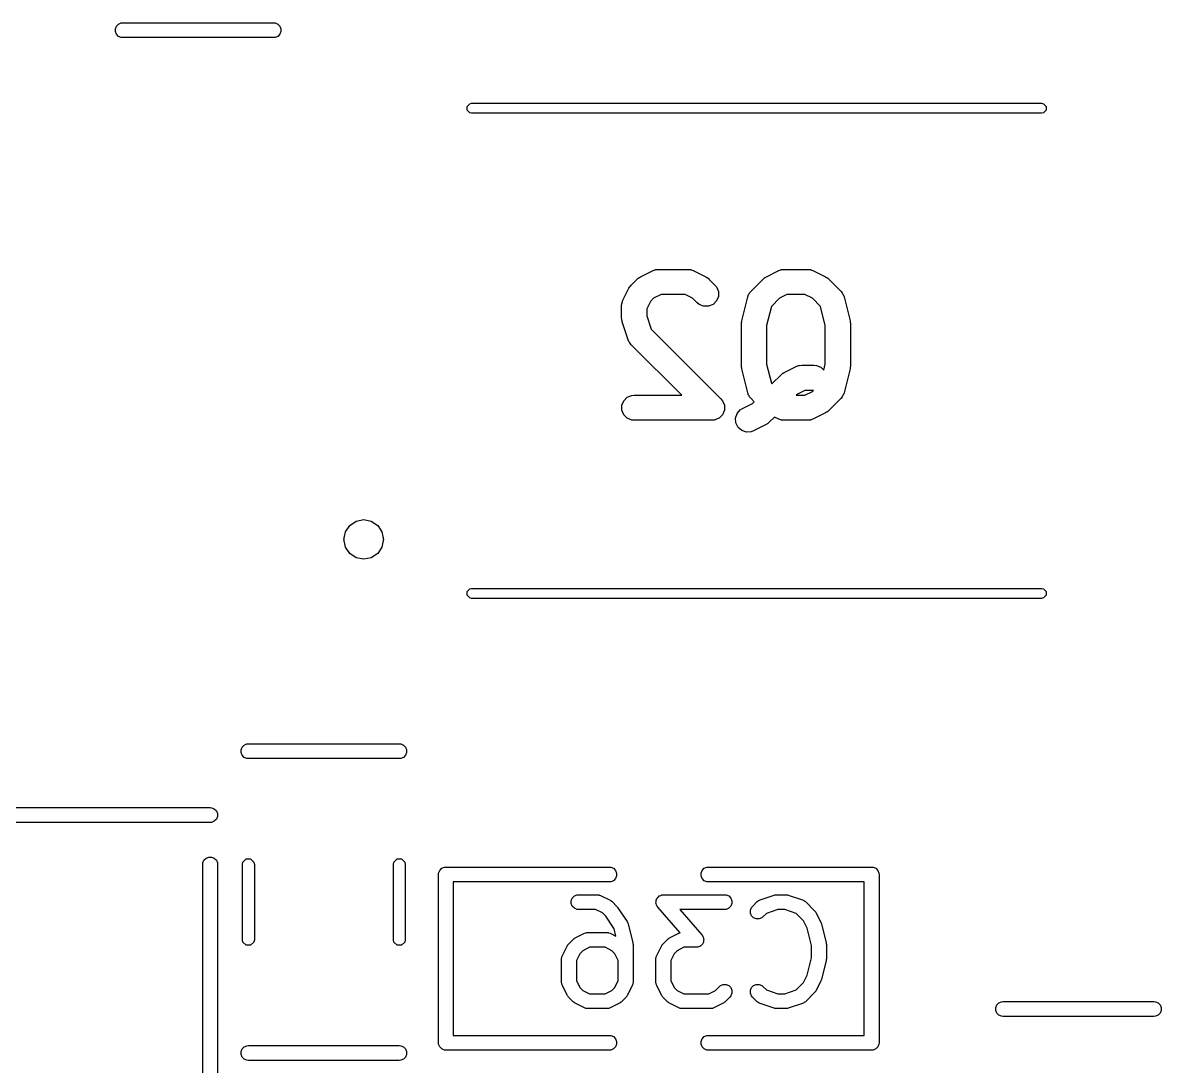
# Model space of a CAD drawing. Extents: x -2.1 to 1.78, y 0.53 to 2.72.
# Drawn here: x 0.9003 to 1.3529, y 1.2105 to 1.6255 of the extents above; entities that cross this region are included whole.
import ezdxf

# ---------------------------------------------------------------- set-up
doc = ezdxf.new("R2010")
doc.units = 0
doc.header["$MEASUREMENT"] = 0
doc.layers.add('BLACK', color=7, linetype='CONTINUOUS')

msp = doc.modelspace()

# ---------------------------------------------------------------- linework, layer by layer
at = {"layer": 'BLACK', "linetype": 'CONTINUOUS'}
for p, q in [((0.93754, 1.62414), (0.93836, 1.62496)), ((0.93836, 1.62496), (0.93942, 1.6254)), ((0.93942, 1.6254), (0.94, 1.62545)), ((0.94, 1.62545), (1, 1.62545)), ((1, 1.62545), (1.00058, 1.6254)), ((1.00058, 1.6254), (1.00164, 1.62496)), ((1.00164, 1.62496), (1.00246, 1.62414)), ((0.9371, 1.62308), (0.93754, 1.62414)), ((0.9371, 1.62192), (0.9371, 1.62308)), ((0.93754, 1.62086), (0.9371, 1.62192)), ((0.93836, 1.62004), (0.93754, 1.62086)), ((1.00246, 1.62086), (1.00164, 1.62004)), ((1.00246, 1.62414), (1.0029, 1.62308)), ((1.0029, 1.62192), (1.00246, 1.62086)), ((1.0029, 1.62308), (1.0029, 1.62192)), ((0.93942, 1.6196), (0.93836, 1.62004)), ((0.94, 1.61955), (0.93942, 1.6196)), ((1, 1.61955), (0.94, 1.61955)), ((1.00058, 1.6196), (1, 1.61955)), ((1.00164, 1.62004), (1.00058, 1.6196)), ((1.07692, 1.59221), (1.07799, 1.59328)), ((1.07799, 1.59328), (1.07874, 1.59343)), ((1.07874, 1.59343), (1.30531, 1.59343)), ((1.30531, 1.59343), (1.30607, 1.59328)), ((1.30607, 1.59328), (1.30713, 1.59221)), ((1.07692, 1.5907), (1.07692, 1.59221)), ((1.07799, 1.58964), (1.07692, 1.5907)), ((1.07874, 1.58949), (1.07799, 1.58964)), ((1.30531, 1.58949), (1.07874, 1.58949)), ((1.30607, 1.58964), (1.30531, 1.58949)), ((1.30713, 1.5907), (1.30607, 1.58964)), ((1.30713, 1.59221), (1.30713, 1.5907)), ((1.14591, 1.52448), (1.15067, 1.52686)), ((1.15067, 1.52686), (1.15159, 1.52721)), ((1.15159, 1.52721), (1.15176, 1.52722)), ((1.15176, 1.52722), (1.15193, 1.52729)), ((1.15193, 1.52729), (1.15291, 1.52739)), ((1.15291, 1.52739), (1.16481, 1.52739)), ((1.16481, 1.52739), (1.16579, 1.52729)), ((1.16579, 1.52729), (1.16595, 1.52722)), ((1.16595, 1.52722), (1.16613, 1.52721)), ((1.16613, 1.52721), (1.16705, 1.52686)), ((1.16705, 1.52686), (1.17181, 1.52448)), ((1.19591, 1.52448), (1.20067, 1.52686)), ((1.20067, 1.52686), (1.20159, 1.52721)), ((1.20159, 1.52721), (1.20176, 1.52722)), ((1.20176, 1.52722), (1.20193, 1.52729)), ((1.20193, 1.52729), (1.20291, 1.52739)), ((1.20291, 1.52739), (1.21243, 1.52739)), ((1.21243, 1.52739), (1.21341, 1.52729)), ((1.21341, 1.52729), (1.21357, 1.52722)), ((1.21357, 1.52722), (1.21375, 1.52721)), ((1.21375, 1.52721), (1.21467, 1.52686)), ((1.21467, 1.52686), (1.21943, 1.52448)), ((1.14181, 1.52069), (1.14191, 1.52078)), ((1.14191, 1.52078), (1.14223, 1.52116)), ((1.14223, 1.52116), (1.14461, 1.52354)), ((1.14461, 1.52354), (1.14499, 1.52386)), ((1.14499, 1.52386), (1.14508, 1.52396)), ((1.14508, 1.52396), (1.14523, 1.52405)), ((1.14523, 1.52405), (1.14537, 1.52417)), ((1.14537, 1.52417), (1.14549, 1.52422)), ((1.14549, 1.52422), (1.14591, 1.52448)), ((1.17181, 1.52448), (1.17223, 1.52422)), ((1.17223, 1.52422), (1.17235, 1.52417)), ((1.17235, 1.52417), (1.17249, 1.52405)), ((1.17249, 1.52405), (1.17264, 1.52396)), ((1.17264, 1.52396), (1.17272, 1.52386)), ((1.17272, 1.52386), (1.17311, 1.52354)), ((1.17311, 1.52354), (1.17549, 1.52116)), ((1.17549, 1.52116), (1.17611, 1.52041)), ((1.18985, 1.51878), (1.19461, 1.52354)), ((1.19461, 1.52354), (1.19499, 1.52386)), ((1.19499, 1.52386), (1.19508, 1.52396)), ((1.19508, 1.52396), (1.19523, 1.52405)), ((1.19523, 1.52405), (1.19537, 1.52417)), ((1.19537, 1.52417), (1.19549, 1.52422)), ((1.19549, 1.52422), (1.19591, 1.52448)), ((1.21943, 1.52448), (1.21985, 1.52422)), ((1.21985, 1.52422), (1.21997, 1.52417)), ((1.21997, 1.52417), (1.22011, 1.52405)), ((1.22011, 1.52405), (1.22026, 1.52396)), ((1.22026, 1.52396), (1.22034, 1.52386)), ((1.22034, 1.52386), (1.22073, 1.52354)), ((1.22073, 1.52354), (1.22549, 1.51878)), ((1.13891, 1.5151), (1.14129, 1.51986)), ((1.14129, 1.51986), (1.14156, 1.52028)), ((1.14156, 1.52028), (1.14161, 1.52041)), ((1.14161, 1.52041), (1.14172, 1.52054)), ((1.14172, 1.52054), (1.14181, 1.52069)), ((1.15409, 1.51739), (1.15111, 1.5159)), ((1.16363, 1.51739), (1.15409, 1.51739)), ((1.16661, 1.5159), (1.16363, 1.51739)), ((1.17611, 1.52041), (1.17686, 1.5186)), ((1.17686, 1.51665), (1.17611, 1.51485)), ((1.17686, 1.5186), (1.17686, 1.51665)), ((1.18615, 1.50694), (1.18853, 1.51646)), ((1.18853, 1.51646), (1.18886, 1.51738)), ((1.18886, 1.51738), (1.18908, 1.51768)), ((1.18908, 1.51768), (1.18922, 1.51802)), ((1.18922, 1.51802), (1.18985, 1.51878)), ((1.20409, 1.51739), (1.20111, 1.5159)), ((1.21125, 1.51739), (1.20409, 1.51739)), ((1.21423, 1.5159), (1.21125, 1.51739)), ((1.22549, 1.51878), (1.22611, 1.51802)), ((1.22611, 1.51802), (1.22625, 1.51768)), ((1.22625, 1.51768), (1.22647, 1.51738)), ((1.22647, 1.51738), (1.2268, 1.51646)), ((1.2268, 1.51646), (1.22919, 1.50694)), ((1.13838, 1.51287), (1.13848, 1.51384)), ((1.13838, 1.5081), (1.13838, 1.51287)), ((1.13848, 1.51384), (1.13855, 1.51401)), ((1.13855, 1.51401), (1.13856, 1.51419)), ((1.13856, 1.51419), (1.13891, 1.5151)), ((1.14987, 1.51467), (1.14838, 1.51168)), ((1.14838, 1.51168), (1.14838, 1.50891)), ((1.15111, 1.5159), (1.14987, 1.51467)), ((1.16842, 1.51409), (1.16661, 1.5159)), ((1.16918, 1.51347), (1.16842, 1.51409)), ((1.17098, 1.51272), (1.16918, 1.51347)), ((1.17293, 1.51272), (1.17098, 1.51272)), ((1.17473, 1.51347), (1.17293, 1.51272)), ((1.17611, 1.51485), (1.17473, 1.51347)), ((1.1979, 1.51269), (1.196, 1.50511)), ((1.20111, 1.5159), (1.1979, 1.51269)), ((1.21744, 1.51269), (1.21423, 1.5159)), ((1.21933, 1.50511), (1.21744, 1.51269)), ((1.13843, 1.50761), (1.13838, 1.5081)), ((1.13842, 1.50748), (1.13843, 1.50761)), ((1.13846, 1.5073), (1.13842, 1.50748)), ((1.13848, 1.50713), (1.13846, 1.5073)), ((1.14838, 1.50891), (1.15013, 1.50366)), ((1.13853, 1.50701), (1.13848, 1.50713)), ((1.13864, 1.50652), (1.13853, 1.50701)), ((1.14102, 1.49938), (1.13864, 1.50652)), ((1.15013, 1.50366), (1.17787, 1.47592)), ((1.186, 1.50572), (1.18602, 1.50589)), ((1.186, 1.48906), (1.186, 1.50572)), ((1.18601, 1.50597), (1.18606, 1.50633)), ((1.18602, 1.50589), (1.18601, 1.50597)), ((1.18606, 1.50633), (1.1861, 1.5067)), ((1.1861, 1.5067), (1.18613, 1.50677)), ((1.18613, 1.50677), (1.18615, 1.50694)), ((1.196, 1.50511), (1.196, 1.48967)), ((1.21933, 1.48967), (1.21933, 1.50511)), ((1.22919, 1.50694), (1.22921, 1.50677)), ((1.22921, 1.50677), (1.22924, 1.5067)), ((1.22924, 1.5067), (1.22927, 1.50633)), ((1.22927, 1.50633), (1.22933, 1.50597)), ((1.22933, 1.50597), (1.22932, 1.50589)), ((1.22932, 1.50589), (1.22933, 1.50572)), ((1.22933, 1.50572), (1.22933, 1.48906)), ((1.14142, 1.49848), (1.14102, 1.49938)), ((1.14154, 1.49835), (1.14142, 1.49848)), ((1.14161, 1.49818), (1.14154, 1.49835)), ((1.14223, 1.49743), (1.14161, 1.49818)), ((1.16226, 1.47739), (1.14223, 1.49743)), ((1.18602, 1.48889), (1.186, 1.48906)), ((1.196, 1.48967), (1.1979, 1.48209)), ((1.20781, 1.48877), (1.20873, 1.48912)), ((1.20873, 1.48912), (1.20891, 1.48913)), ((1.20891, 1.48913), (1.20907, 1.4892)), ((1.20907, 1.4892), (1.21005, 1.48929)), ((1.21005, 1.48929), (1.21481, 1.48929)), ((1.21481, 1.48929), (1.21579, 1.4892)), ((1.21579, 1.4892), (1.21759, 1.48845)), ((1.21874, 1.4873), (1.21933, 1.48967)), ((1.22933, 1.48906), (1.22932, 1.48889)), ((1.18601, 1.48881), (1.18602, 1.48889)), ((1.18606, 1.48845), (1.18601, 1.48881)), ((1.1861, 1.48808), (1.18606, 1.48845)), ((1.18613, 1.48801), (1.1861, 1.48808)), ((1.18615, 1.48784), (1.18613, 1.48801)), ((1.18853, 1.47832), (1.18615, 1.48784)), ((1.19814, 1.48184), (1.20175, 1.48545)), ((1.20175, 1.48545), (1.20213, 1.48576)), ((1.20213, 1.48576), (1.20222, 1.48586)), ((1.20222, 1.48586), (1.20237, 1.48596)), ((1.20237, 1.48596), (1.20251, 1.48607)), ((1.20251, 1.48607), (1.20263, 1.48612)), ((1.20263, 1.48612), (1.20305, 1.48639)), ((1.20305, 1.48639), (1.20781, 1.48877)), ((1.21759, 1.48845), (1.21874, 1.4873)), ((1.22919, 1.48784), (1.2268, 1.47832)), ((1.22921, 1.48801), (1.22919, 1.48784)), ((1.22924, 1.48808), (1.22921, 1.48801)), ((1.22927, 1.48845), (1.22924, 1.48808)), ((1.22933, 1.48881), (1.22927, 1.48845)), ((1.22932, 1.48889), (1.22933, 1.48881)), ((1.1979, 1.48209), (1.19814, 1.48184)), ((1.13922, 1.47517), (1.1406, 1.47655)), ((1.1406, 1.47655), (1.14241, 1.47729)), ((1.14241, 1.47729), (1.14338, 1.47739)), ((1.14338, 1.47739), (1.16226, 1.47739)), ((1.17787, 1.47592), (1.17849, 1.47517)), ((1.18886, 1.4774), (1.18853, 1.47832)), ((1.18908, 1.4771), (1.18886, 1.4774)), ((1.18922, 1.47675), (1.18908, 1.4771)), ((1.18985, 1.476), (1.18922, 1.47675)), ((1.19107, 1.47477), (1.18985, 1.476)), ((1.20825, 1.4778), (1.20783, 1.47739)), ((1.20783, 1.47739), (1.21125, 1.47739)), ((1.21123, 1.47929), (1.20825, 1.4778)), ((1.21464, 1.47929), (1.21123, 1.47929)), ((1.21125, 1.47739), (1.21423, 1.47888)), ((1.21423, 1.47888), (1.21464, 1.47929)), ((1.22549, 1.476), (1.22073, 1.47123)), ((1.22611, 1.47675), (1.22549, 1.476)), ((1.22625, 1.4771), (1.22611, 1.47675)), ((1.22647, 1.4774), (1.22625, 1.4771)), ((1.2268, 1.47832), (1.22647, 1.4774)), ((1.13848, 1.47336), (1.13922, 1.47517)), ((1.13848, 1.47141), (1.13848, 1.47336)), ((1.13922, 1.46961), (1.13848, 1.47141)), ((1.17849, 1.47517), (1.17849, 1.47517)), ((1.17849, 1.47517), (1.17924, 1.47336)), ((1.17924, 1.47141), (1.17849, 1.46961)), ((1.17924, 1.47336), (1.17924, 1.47141)), ((1.18428, 1.4701), (1.18555, 1.47158)), ((1.18555, 1.47158), (1.18638, 1.4721)), ((1.18638, 1.4721), (1.19042, 1.47412)), ((1.19042, 1.47412), (1.19107, 1.47477)), ((1.22073, 1.47123), (1.22034, 1.47092)), ((1.1406, 1.46823), (1.13922, 1.46961)), ((1.14241, 1.46749), (1.1406, 1.46823)), ((1.14338, 1.46739), (1.14241, 1.46749)), ((1.17433, 1.46739), (1.14338, 1.46739)), ((1.17531, 1.46749), (1.17433, 1.46739)), ((1.17635, 1.46792), (1.17531, 1.46749)), ((1.17531, 1.46749), (1.17531, 1.46749)), ((1.17531, 1.46749), (1.17531, 1.46749)), ((1.17711, 1.46823), (1.17635, 1.46792)), ((1.17849, 1.46961), (1.17711, 1.46823)), ((1.18366, 1.46825), (1.18428, 1.4701)), ((1.1838, 1.46631), (1.18366, 1.46825)), ((1.19692, 1.46647), (1.19653, 1.46616)), ((1.19913, 1.46869), (1.19692, 1.46647)), ((1.20067, 1.46792), (1.19913, 1.46869)), ((1.20159, 1.46757), (1.20067, 1.46792)), ((1.20176, 1.46755), (1.20159, 1.46757)), ((1.20193, 1.46749), (1.20176, 1.46755)), ((1.20291, 1.46739), (1.20193, 1.46749)), ((1.21243, 1.46739), (1.20291, 1.46739)), ((1.21341, 1.46749), (1.21243, 1.46739)), ((1.21357, 1.46755), (1.21341, 1.46749)), ((1.21375, 1.46757), (1.21357, 1.46755)), ((1.21467, 1.46792), (1.21375, 1.46757)), ((1.21943, 1.4703), (1.21467, 1.46792)), ((1.21985, 1.47056), (1.21943, 1.4703)), ((1.21997, 1.47061), (1.21985, 1.47056)), ((1.22011, 1.47073), (1.21997, 1.47061)), ((1.22026, 1.47082), (1.22011, 1.47073)), ((1.22034, 1.47092), (1.22026, 1.47082)), ((1.18467, 1.46456), (1.1838, 1.46631)), ((1.18614, 1.46328), (1.18467, 1.46456)), ((1.18799, 1.46267), (1.18614, 1.46328)), ((1.18994, 1.4628), (1.18799, 1.46267)), ((1.19086, 1.46316), (1.18994, 1.4628)), ((1.19562, 1.46554), (1.19086, 1.46316)), ((1.19604, 1.4658), (1.19562, 1.46554)), ((1.19616, 1.46585), (1.19604, 1.4658)), ((1.1963, 1.46596), (1.19616, 1.46585)), ((1.19645, 1.46606), (1.1963, 1.46596)), ((1.19653, 1.46616), (1.19645, 1.46606)), ((1.03026, 1.42557), (1.03281, 1.42727)), ((1.03281, 1.42727), (1.03583, 1.42787)), ((1.03583, 1.42787), (1.03884, 1.42727)), ((1.03884, 1.42727), (1.04139, 1.42557)), ((1.02818, 1.42113), (1.02855, 1.42301)), ((1.02855, 1.42301), (1.03026, 1.42557)), ((1.04139, 1.42557), (1.0431, 1.42301)), ((1.0431, 1.42301), (1.04348, 1.42113)), ((1.02795, 1.42), (1.02803, 1.42038)), ((1.02803, 1.41962), (1.02795, 1.42)), ((1.02803, 1.42077), (1.02818, 1.42113)), ((1.02803, 1.42038), (1.02803, 1.42077)), ((1.02803, 1.41923), (1.02803, 1.41962)), ((1.02818, 1.41887), (1.02803, 1.41923)), ((1.02855, 1.41699), (1.02818, 1.41887)), ((1.03026, 1.41443), (1.02855, 1.41699)), ((1.0431, 1.41699), (1.04139, 1.41443)), ((1.04348, 1.41887), (1.0431, 1.41699)), ((1.04348, 1.42113), (1.04363, 1.42077)), ((1.04363, 1.41923), (1.04348, 1.41887)), ((1.04363, 1.42077), (1.04363, 1.42038)), ((1.04363, 1.42038), (1.0437, 1.42)), ((1.0437, 1.42), (1.04363, 1.41962)), ((1.04363, 1.41962), (1.04363, 1.41923)), ((1.03281, 1.41273), (1.03026, 1.41443)), ((1.03583, 1.41213), (1.03281, 1.41273)), ((1.03884, 1.41273), (1.03583, 1.41213)), ((1.04139, 1.41443), (1.03884, 1.41273)), ((1.07692, 1.3993), (1.07799, 1.40036)), ((1.07692, 1.39779), (1.07692, 1.3993)), ((1.07799, 1.40036), (1.07874, 1.40051)), ((1.07874, 1.40051), (1.30531, 1.40051)), ((1.30531, 1.40051), (1.30607, 1.40036)), ((1.30607, 1.40036), (1.30713, 1.3993)), ((1.30713, 1.3993), (1.30713, 1.39779)), ((1.07799, 1.39672), (1.07692, 1.39779)), ((1.07874, 1.39657), (1.07799, 1.39672)), ((1.30531, 1.39657), (1.07874, 1.39657)), ((1.30607, 1.39672), (1.30531, 1.39657)), ((1.30713, 1.39779), (1.30607, 1.39672)), ((0.9871, 1.33638), (0.98754, 1.33745)), ((0.9871, 1.33523), (0.9871, 1.33638)), ((0.98754, 1.33417), (0.9871, 1.33523)), ((0.98754, 1.33745), (0.98836, 1.33826)), ((0.98836, 1.33826), (0.98942, 1.3387)), ((0.98942, 1.3387), (0.99, 1.33876)), ((0.99, 1.33876), (1.05, 1.33876)), ((1.05, 1.33876), (1.05058, 1.3387)), ((1.05058, 1.3387), (1.05164, 1.33826)), ((1.05164, 1.33826), (1.05246, 1.33745)), ((1.05246, 1.33745), (1.0529, 1.33638)), ((1.0529, 1.33523), (1.05246, 1.33417)), ((1.0529, 1.33638), (1.0529, 1.33523)), ((0.98836, 1.33335), (0.98754, 1.33417)), ((0.98942, 1.33291), (0.98836, 1.33335)), ((0.99, 1.33285), (0.98942, 1.33291)), ((1.05, 1.33285), (0.99, 1.33285)), ((1.05058, 1.33291), (1.05, 1.33285)), ((1.05164, 1.33335), (1.05058, 1.33291)), ((1.05246, 1.33417), (1.05164, 1.33335)), ((0.8252, 1.31336), (0.9748, 1.31336)), ((0.9748, 1.31336), (0.97538, 1.3133)), ((0.97538, 1.3133), (0.97644, 1.31286)), ((0.97644, 1.31286), (0.97726, 1.31205)), ((0.97726, 1.30877), (0.97644, 1.30795)), ((0.97726, 1.31205), (0.9777, 1.31098)), ((0.9777, 1.30983), (0.97726, 1.30877)), ((0.9777, 1.31098), (0.9777, 1.30983)), ((0.9748, 1.30745), (0.8252, 1.30745)), ((0.97538, 1.30751), (0.9748, 1.30745)), ((0.97644, 1.30795), (0.97538, 1.30751)), ((0.97185, 1.29081), (0.9719, 1.29138)), ((0.97185, 1.09401), (0.97185, 1.29081)), ((0.9719, 1.29138), (0.97234, 1.29245)), ((0.97234, 1.29245), (0.97316, 1.29326)), ((0.97316, 1.29326), (0.97422, 1.2937)), ((0.97422, 1.2937), (0.97538, 1.2937)), ((0.97538, 1.2937), (0.97644, 1.29326)), ((0.97644, 1.29326), (0.97726, 1.29245)), ((0.97726, 1.29245), (0.9777, 1.29138)), ((0.9777, 1.29138), (0.97775, 1.29081)), ((0.97775, 1.29081), (0.97775, 1.09401)), ((0.98764, 1.29081), (0.98782, 1.29171)), ((0.98764, 1.26081), (0.98764, 1.29081)), ((0.98782, 1.29171), (0.9891, 1.29299)), ((0.9891, 1.29299), (0.9909, 1.29299)), ((0.9909, 1.29299), (0.99218, 1.29171)), ((0.99218, 1.29171), (0.99236, 1.29081)), ((0.99236, 1.29081), (0.99236, 1.26081)), ((1.04764, 1.29081), (1.04782, 1.29171)), ((1.04764, 1.26081), (1.04764, 1.29081)), ((1.04782, 1.29171), (1.0491, 1.29299)), ((1.0491, 1.29299), (1.0509, 1.29299)), ((1.0509, 1.29299), (1.05218, 1.29171)), ((1.05218, 1.29171), (1.05236, 1.29081)), ((1.05236, 1.29081), (1.05236, 1.26081)), ((1.06555, 1.28677), (1.06561, 1.28735)), ((1.06555, 1.21984), (1.06555, 1.28677)), ((1.06561, 1.28735), (1.06605, 1.28841)), ((1.06605, 1.28841), (1.06686, 1.28923)), ((1.06686, 1.28923), (1.06793, 1.28967)), ((1.06793, 1.28967), (1.0685, 1.28972)), ((1.0685, 1.28972), (1.13346, 1.28972)), ((1.13346, 1.28972), (1.13404, 1.28967)), ((1.13404, 1.28967), (1.13511, 1.28923)), ((1.13511, 1.28923), (1.13592, 1.28841)), ((1.13592, 1.28841), (1.13636, 1.28735)), ((1.13636, 1.2862), (1.13592, 1.28513)), ((1.13636, 1.28735), (1.13636, 1.2862)), ((1.16994, 1.28735), (1.17038, 1.28841)), ((1.16994, 1.2862), (1.16994, 1.28735)), ((1.17038, 1.28513), (1.16994, 1.2862)), ((1.17038, 1.28841), (1.17119, 1.28923)), ((1.17119, 1.28923), (1.17226, 1.28967)), ((1.17226, 1.28967), (1.17283, 1.28972)), ((1.17283, 1.28972), (1.2378, 1.28972)), ((1.2378, 1.28972), (1.23837, 1.28967)), ((1.23837, 1.28967), (1.23944, 1.28923)), ((1.23944, 1.28923), (1.24025, 1.28841)), ((1.24025, 1.28841), (1.24069, 1.28735)), ((1.24069, 1.28735), (1.24075, 1.28677)), ((1.24075, 1.28677), (1.24075, 1.21984)), ((1.13346, 1.28382), (1.07146, 1.28382)), ((1.07146, 1.28382), (1.07146, 1.2228)), ((1.13404, 1.28388), (1.13346, 1.28382)), ((1.13511, 1.28432), (1.13404, 1.28388)), ((1.13592, 1.28513), (1.13511, 1.28432)), ((1.17119, 1.28432), (1.17038, 1.28513)), ((1.17226, 1.28388), (1.17119, 1.28432)), ((1.17283, 1.28382), (1.17226, 1.28388)), ((1.23484, 1.28382), (1.17283, 1.28382)), ((1.23484, 1.2228), (1.23484, 1.28382)), ((1.11832, 1.27635), (1.11876, 1.27741)), ((1.11832, 1.27519), (1.11832, 1.27635)), ((1.11876, 1.27741), (1.11958, 1.27823)), ((1.11958, 1.27823), (1.12064, 1.27867)), ((1.12064, 1.27867), (1.12122, 1.27872)), ((1.12122, 1.27872), (1.12872, 1.27872)), ((1.12872, 1.27872), (1.12929, 1.27867)), ((1.12929, 1.27867), (1.12939, 1.27863)), ((1.12939, 1.27863), (1.1295, 1.27862)), ((1.1295, 1.27862), (1.13004, 1.27841)), ((1.13004, 1.27841), (1.13379, 1.27654)), ((1.13379, 1.27654), (1.13403, 1.27638)), ((1.13403, 1.27638), (1.13411, 1.27635)), ((1.13411, 1.27635), (1.13419, 1.27628)), ((1.15207, 1.27635), (1.15211, 1.27644)), ((1.15207, 1.27587), (1.15207, 1.27635)), ((1.15211, 1.27654), (1.15233, 1.27697)), ((1.15211, 1.27644), (1.15211, 1.27654)), ((1.15233, 1.27697), (1.15251, 1.27741)), ((1.15251, 1.27741), (1.15258, 1.27748)), ((1.15258, 1.27748), (1.15262, 1.27757)), ((1.15262, 1.27757), (1.15298, 1.27789)), ((1.15298, 1.27789), (1.15332, 1.27823)), ((1.15332, 1.27823), (1.15342, 1.27826)), ((1.15342, 1.27826), (1.15349, 1.27833)), ((1.15349, 1.27833), (1.15394, 1.27848)), ((1.15394, 1.27848), (1.15439, 1.27867)), ((1.15439, 1.27867), (1.15453, 1.27868)), ((1.15453, 1.27868), (1.15458, 1.2787)), ((1.15458, 1.2787), (1.15466, 1.27869)), ((1.15466, 1.27869), (1.15496, 1.27872)), ((1.15496, 1.27872), (1.17934, 1.27872)), ((1.17934, 1.27872), (1.17991, 1.27867)), ((1.17991, 1.27867), (1.18098, 1.27823)), ((1.18098, 1.27823), (1.18179, 1.27741)), ((1.18179, 1.27741), (1.18223, 1.27635)), ((1.18223, 1.27635), (1.18223, 1.27519)), ((1.19225, 1.27598), (1.19269, 1.27635)), ((1.19269, 1.27635), (1.19279, 1.27639)), ((1.19279, 1.27639), (1.19287, 1.27646)), ((1.19287, 1.27646), (1.1934, 1.2767)), ((1.1934, 1.2767), (1.19902, 1.27857)), ((1.19902, 1.27857), (1.19931, 1.27864)), ((1.19931, 1.27864), (1.19938, 1.27867)), ((1.19938, 1.27867), (1.19949, 1.27868)), ((1.19949, 1.27868), (1.19959, 1.2787)), ((1.19959, 1.2787), (1.19967, 1.27869)), ((1.19967, 1.27869), (1.19996, 1.27872)), ((1.19996, 1.27872), (1.20371, 1.27872)), ((1.20371, 1.27872), (1.204, 1.27869)), ((1.204, 1.27869), (1.20408, 1.2787)), ((1.20408, 1.2787), (1.20418, 1.27868)), ((1.20418, 1.27868), (1.20428, 1.27867)), ((1.20428, 1.27867), (1.20436, 1.27864)), ((1.20436, 1.27864), (1.20464, 1.27857)), ((1.20464, 1.27857), (1.21027, 1.2767)), ((1.21027, 1.2767), (1.21079, 1.27646)), ((1.21079, 1.27646), (1.21087, 1.27639)), ((1.21087, 1.27639), (1.21097, 1.27635)), ((1.21097, 1.27635), (1.21142, 1.27598)), ((1.11876, 1.27413), (1.11832, 1.27519)), ((1.11958, 1.27332), (1.11876, 1.27413)), ((1.12064, 1.27287), (1.11958, 1.27332)), ((1.12122, 1.27282), (1.12064, 1.27287)), ((1.12802, 1.27282), (1.12122, 1.27282)), ((1.13072, 1.27147), (1.12802, 1.27282)), ((1.13419, 1.27628), (1.13428, 1.27623)), ((1.13428, 1.27623), (1.13433, 1.27617)), ((1.13433, 1.27617), (1.13455, 1.27598)), ((1.13455, 1.27598), (1.13643, 1.27411)), ((1.13643, 1.27411), (1.13643, 1.27411)), ((1.13643, 1.27411), (1.13643, 1.27411)), ((1.13643, 1.27411), (1.13662, 1.27388)), ((1.13662, 1.27388), (1.1368, 1.27366)), ((1.1368, 1.27366), (1.1368, 1.27366)), ((1.1368, 1.27366), (1.1368, 1.27366)), ((1.1368, 1.27366), (1.14055, 1.26803)), ((1.15204, 1.27539), (1.15207, 1.27587)), ((1.15207, 1.27529), (1.15204, 1.27539)), ((1.15207, 1.27519), (1.15207, 1.27529)), ((1.15225, 1.27475), (1.15207, 1.27519)), ((1.1524, 1.2743), (1.15225, 1.27475)), ((1.15249, 1.27418), (1.1524, 1.2743)), ((1.15251, 1.27413), (1.15249, 1.27418)), ((1.15256, 1.27408), (1.15251, 1.27413)), ((1.15274, 1.27383), (1.15256, 1.27408)), ((1.16167, 1.26362), (1.15274, 1.27383)), ((1.17934, 1.27282), (1.16147, 1.27282)), ((1.16147, 1.27282), (1.17031, 1.26272)), ((1.17991, 1.27287), (1.17934, 1.27282)), ((1.18098, 1.27332), (1.17991, 1.27287)), ((1.18179, 1.27413), (1.18098, 1.27332)), ((1.18223, 1.27519), (1.18179, 1.27413)), ((1.18956, 1.2726), (1.19, 1.27366)), ((1.18956, 1.27145), (1.18956, 1.2726)), ((1.19, 1.27366), (1.19037, 1.27411)), ((1.19037, 1.27411), (1.19225, 1.27598)), ((1.20044, 1.27282), (1.19593, 1.27132)), ((1.20323, 1.27282), (1.20044, 1.27282)), ((1.20774, 1.27132), (1.20323, 1.27282)), ((1.21142, 1.27598), (1.21517, 1.27223)), ((1.21517, 1.27223), (1.21535, 1.27201)), ((1.21535, 1.27201), (1.21541, 1.27196)), ((1.21541, 1.27196), (1.21547, 1.27187)), ((1.21547, 1.27187), (1.21554, 1.27179)), ((1.13205, 1.27014), (1.13072, 1.27147)), ((1.13535, 1.26518), (1.13205, 1.27014)), ((1.14055, 1.26803), (1.14072, 1.26772)), ((1.14072, 1.26772), (1.14076, 1.26766)), ((1.14076, 1.26766), (1.14079, 1.26759)), ((1.14079, 1.26759), (1.14082, 1.26752)), ((1.14082, 1.26752), (1.14083, 1.26745)), ((1.14083, 1.26745), (1.14096, 1.26711)), ((1.19, 1.27038), (1.18956, 1.27145)), ((1.19082, 1.26957), (1.19, 1.27038)), ((1.19188, 1.26913), (1.19082, 1.26957)), ((1.19303, 1.26913), (1.19188, 1.26913)), ((1.1941, 1.26957), (1.19303, 1.26913)), ((1.19455, 1.26993), (1.1941, 1.26957)), ((1.19593, 1.27132), (1.19455, 1.26993)), ((1.21065, 1.2684), (1.20774, 1.27132)), ((1.21217, 1.26537), (1.21065, 1.2684)), ((1.21554, 1.27179), (1.21557, 1.27171)), ((1.21557, 1.27171), (1.21572, 1.27147)), ((1.21572, 1.27147), (1.2176, 1.26772)), ((1.2176, 1.26772), (1.21761, 1.26768)), ((1.21761, 1.26768), (1.21763, 1.26766)), ((1.21763, 1.26766), (1.21771, 1.26742)), ((1.21771, 1.26742), (1.2178, 1.26718)), ((1.1199, 1.26154), (1.12365, 1.26341)), ((1.12365, 1.26341), (1.12419, 1.26362)), ((1.12419, 1.26362), (1.12429, 1.26363)), ((1.12429, 1.26363), (1.12439, 1.26367)), ((1.12439, 1.26367), (1.12497, 1.26373)), ((1.12497, 1.26373), (1.13247, 1.26373)), ((1.13247, 1.26373), (1.13304, 1.26367)), ((1.13304, 1.26367), (1.13314, 1.26363)), ((1.13314, 1.26363), (1.13325, 1.26362)), ((1.13325, 1.26362), (1.13379, 1.26341)), ((1.13379, 1.26341), (1.13608, 1.26227)), ((1.13608, 1.26227), (1.13535, 1.26518)), ((1.14096, 1.26711), (1.14283, 1.25961)), ((1.15739, 1.26154), (1.16114, 1.26341)), ((1.16114, 1.26341), (1.16167, 1.26362)), ((1.21388, 1.25853), (1.21217, 1.26537)), ((1.2178, 1.26718), (1.21781, 1.26716)), ((1.21781, 1.26716), (1.21782, 1.26711)), ((1.21782, 1.26711), (1.2197, 1.25961)), ((0.98782, 1.2599), (0.98764, 1.26081)), ((0.9891, 1.25862), (0.98782, 1.2599)), ((0.9909, 1.25862), (0.9891, 1.25862)), ((0.99218, 1.2599), (0.9909, 1.25862)), ((0.99236, 1.26081), (0.99218, 1.2599)), ((1.04782, 1.2599), (1.04764, 1.26081)), ((1.0491, 1.25862), (1.04782, 1.2599)), ((1.0509, 1.25862), (1.0491, 1.25862)), ((1.05218, 1.2599), (1.0509, 1.25862)), ((1.05236, 1.26081), (1.05218, 1.2599)), ((1.11483, 1.25459), (1.1167, 1.25834)), ((1.1167, 1.25834), (1.11686, 1.25859)), ((1.11686, 1.25859), (1.11689, 1.25866)), ((1.11689, 1.25866), (1.11695, 1.25874)), ((1.11695, 1.25874), (1.11701, 1.25883)), ((1.11701, 1.25883), (1.11707, 1.25888)), ((1.11707, 1.25888), (1.11726, 1.25911)), ((1.11726, 1.25911), (1.11913, 1.26099)), ((1.11913, 1.26099), (1.11936, 1.26117)), ((1.11936, 1.26117), (1.11941, 1.26123)), ((1.11941, 1.26123), (1.1195, 1.26129)), ((1.1195, 1.26129), (1.11958, 1.26135)), ((1.11958, 1.26135), (1.11965, 1.26138)), ((1.11965, 1.26138), (1.1199, 1.26154)), ((1.14283, 1.25961), (1.14284, 1.25951)), ((1.14284, 1.25951), (1.14286, 1.25947)), ((1.14286, 1.25947), (1.14288, 1.25926)), ((1.14288, 1.25926), (1.14291, 1.25904)), ((1.14291, 1.25904), (1.14291, 1.259)), ((1.14291, 1.259), (1.14292, 1.2589)), ((1.14292, 1.2589), (1.14292, 1.2439)), ((1.15232, 1.25459), (1.1542, 1.25834)), ((1.1542, 1.25834), (1.15435, 1.25859)), ((1.15435, 1.25859), (1.15438, 1.25866)), ((1.15438, 1.25866), (1.15445, 1.25874)), ((1.15445, 1.25874), (1.15451, 1.25883)), ((1.15451, 1.25883), (1.15456, 1.25888)), ((1.15456, 1.25888), (1.15475, 1.25911)), ((1.15475, 1.25911), (1.15663, 1.26099)), ((1.15663, 1.26099), (1.15685, 1.26117)), ((1.15685, 1.26117), (1.1569, 1.26123)), ((1.1569, 1.26123), (1.15699, 1.26129)), ((1.15699, 1.26129), (1.15707, 1.26135)), ((1.15707, 1.26135), (1.15714, 1.26138)), ((1.15714, 1.26138), (1.15739, 1.26154)), ((1.16964, 1.25828), (1.16956, 1.25821)), ((1.16973, 1.25832), (1.16964, 1.25828)), ((1.17007, 1.25866), (1.16973, 1.25832)), ((1.17043, 1.25897), (1.17007, 1.25866)), ((1.17031, 1.26272), (1.17049, 1.26247)), ((1.17047, 1.25906), (1.17043, 1.25897)), ((1.17054, 1.25913), (1.17047, 1.25906)), ((1.17049, 1.26247), (1.17054, 1.26241)), ((1.17054, 1.26241), (1.17056, 1.26236)), ((1.17073, 1.25958), (1.17054, 1.25913)), ((1.17056, 1.26236), (1.17065, 1.26225)), ((1.17065, 1.26225), (1.1708, 1.26179)), ((1.17094, 1.26001), (1.17073, 1.25958)), ((1.1708, 1.26179), (1.17098, 1.26135)), ((1.17098, 1.2602), (1.17094, 1.2601)), ((1.17094, 1.2601), (1.17094, 1.26001)), ((1.17098, 1.26135), (1.17098, 1.26125)), ((1.17098, 1.26125), (1.17101, 1.26115)), ((1.17101, 1.26115), (1.17098, 1.26068)), ((1.17098, 1.26068), (1.17098, 1.2602)), ((1.21388, 1.25364), (1.21388, 1.25853)), ((1.2197, 1.25961), (1.21971, 1.25951)), ((1.21971, 1.25951), (1.21973, 1.25947)), ((1.21973, 1.25947), (1.21975, 1.25926)), ((1.21975, 1.25926), (1.21978, 1.25904)), ((1.21978, 1.25904), (1.21977, 1.259)), ((1.21977, 1.259), (1.21978, 1.2589)), ((1.21978, 1.2589), (1.21978, 1.25327)), ((1.11452, 1.25327), (1.11457, 1.25385)), ((1.11457, 1.25385), (1.11461, 1.25395)), ((1.11461, 1.25395), (1.11462, 1.25405)), ((1.11462, 1.25405), (1.11483, 1.25459)), ((1.12177, 1.25527), (1.12042, 1.25258)), ((1.12297, 1.25647), (1.12177, 1.25527)), ((1.12566, 1.25782), (1.12297, 1.25647)), ((1.13177, 1.25782), (1.12566, 1.25782)), ((1.13447, 1.25647), (1.13177, 1.25782)), ((1.13566, 1.25527), (1.13447, 1.25647)), ((1.13701, 1.25258), (1.13566, 1.25527)), ((1.15201, 1.25327), (1.15207, 1.25385)), ((1.15207, 1.25385), (1.15211, 1.25395)), ((1.15211, 1.25395), (1.15212, 1.25405)), ((1.15212, 1.25405), (1.15232, 1.25459)), ((1.15927, 1.25527), (1.15792, 1.25258)), ((1.16046, 1.25647), (1.15927, 1.25527)), ((1.16316, 1.25782), (1.16046, 1.25647)), ((1.16809, 1.25782), (1.16316, 1.25782)), ((1.16839, 1.25785), (1.16809, 1.25782)), ((1.16847, 1.25784), (1.16839, 1.25785)), ((1.16852, 1.25786), (1.16847, 1.25784)), ((1.16866, 1.25788), (1.16852, 1.25786)), ((1.16911, 1.25806), (1.16866, 1.25788)), ((1.16956, 1.25821), (1.16911, 1.25806)), ((1.11452, 1.2439), (1.11452, 1.25327)), ((1.12042, 1.25258), (1.12042, 1.2446)), ((1.13701, 1.2446), (1.13701, 1.25258)), ((1.15201, 1.2439), (1.15201, 1.25327)), ((1.15792, 1.25258), (1.15792, 1.2446)), ((1.21217, 1.24681), (1.21388, 1.25364)), ((1.2197, 1.25256), (1.21782, 1.24506)), ((1.21971, 1.25266), (1.2197, 1.25256)), ((1.21973, 1.2527), (1.21971, 1.25266)), ((1.21975, 1.25291), (1.21973, 1.2527)), ((1.21978, 1.25313), (1.21975, 1.25291)), ((1.21978, 1.25327), (1.21977, 1.25317)), ((1.21977, 1.25317), (1.21978, 1.25313)), ((1.21065, 1.24377), (1.21217, 1.24681)), ((1.21771, 1.24476), (1.21763, 1.24451)), ((1.2178, 1.24499), (1.21771, 1.24476)), ((1.21781, 1.24502), (1.2178, 1.24499)), ((1.21782, 1.24506), (1.21781, 1.24502)), ((1.11457, 1.24332), (1.11452, 1.2439)), ((1.11461, 1.24323), (1.11457, 1.24332)), ((1.11462, 1.24312), (1.11461, 1.24323)), ((1.11483, 1.24258), (1.11462, 1.24312)), ((1.1167, 1.23883), (1.11483, 1.24258)), ((1.12042, 1.2446), (1.12177, 1.2419)), ((1.12177, 1.2419), (1.12297, 1.2407)), ((1.12297, 1.2407), (1.12566, 1.23935)), ((1.13177, 1.23935), (1.13447, 1.2407)), ((1.13447, 1.2407), (1.13566, 1.2419)), ((1.13566, 1.2419), (1.13701, 1.2446)), ((1.14261, 1.24258), (1.14073, 1.23883)), ((1.14281, 1.24312), (1.14261, 1.24258)), ((1.14282, 1.24323), (1.14281, 1.24312)), ((1.14286, 1.24332), (1.14282, 1.24323)), ((1.14292, 1.2439), (1.14286, 1.24332)), ((1.15207, 1.24332), (1.15201, 1.2439)), ((1.15211, 1.24323), (1.15207, 1.24332)), ((1.15212, 1.24312), (1.15211, 1.24323)), ((1.15232, 1.24258), (1.15212, 1.24312)), ((1.1542, 1.23883), (1.15232, 1.24258)), ((1.15792, 1.2446), (1.15927, 1.2419)), ((1.15927, 1.2419), (1.16046, 1.2407)), ((1.16046, 1.2407), (1.16316, 1.23935)), ((1.17301, 1.23935), (1.17571, 1.2407)), ((1.17571, 1.2407), (1.17725, 1.24224)), ((1.17725, 1.24224), (1.1777, 1.24261)), ((1.1777, 1.24261), (1.17876, 1.24305)), ((1.17876, 1.24305), (1.17991, 1.24305)), ((1.17991, 1.24305), (1.18098, 1.24261)), ((1.18098, 1.24261), (1.18179, 1.24179)), ((1.18179, 1.24179), (1.18223, 1.24073)), ((1.18223, 1.24073), (1.18223, 1.23957)), ((1.18956, 1.24073), (1.19, 1.24179)), ((1.18956, 1.23957), (1.18956, 1.24073)), ((1.19, 1.24179), (1.19082, 1.24261)), ((1.19082, 1.24261), (1.19188, 1.24305)), ((1.19188, 1.24305), (1.19303, 1.24305)), ((1.19303, 1.24305), (1.1941, 1.24261)), ((1.1941, 1.24261), (1.19455, 1.24224)), ((1.19455, 1.24224), (1.19593, 1.24086)), ((1.19593, 1.24086), (1.20044, 1.23935)), ((1.20323, 1.23935), (1.20774, 1.24086)), ((1.20774, 1.24086), (1.21065, 1.24377)), ((1.21535, 1.24016), (1.21517, 1.23994)), ((1.21541, 1.24021), (1.21535, 1.24016)), ((1.21547, 1.2403), (1.21541, 1.24021)), ((1.21554, 1.24038), (1.21547, 1.2403)), ((1.21557, 1.24046), (1.21554, 1.24038)), ((1.21572, 1.2407), (1.21557, 1.24046)), ((1.2176, 1.24445), (1.21572, 1.2407)), ((1.21761, 1.2445), (1.2176, 1.24445)), ((1.21763, 1.24451), (1.21761, 1.2445)), ((1.11686, 1.23858), (1.1167, 1.23883)), ((1.11689, 1.23851), (1.11686, 1.23858)), ((1.11695, 1.23843), (1.11689, 1.23851)), ((1.11701, 1.23834), (1.11695, 1.23843)), ((1.11707, 1.23829), (1.11701, 1.23834)), ((1.11726, 1.23806), (1.11707, 1.23829)), ((1.11913, 1.23619), (1.11726, 1.23806)), ((1.11936, 1.236), (1.11913, 1.23619)), ((1.11941, 1.23594), (1.11936, 1.236)), ((1.1195, 1.23589), (1.11941, 1.23594)), ((1.11958, 1.23582), (1.1195, 1.23589)), ((1.11965, 1.23579), (1.11958, 1.23582)), ((1.1199, 1.23563), (1.11965, 1.23579)), ((1.12365, 1.23376), (1.1199, 1.23563)), ((1.12566, 1.23935), (1.13177, 1.23935)), ((1.13754, 1.23563), (1.13379, 1.23376)), ((1.13778, 1.23579), (1.13754, 1.23563)), ((1.13786, 1.23582), (1.13778, 1.23579)), ((1.13794, 1.23589), (1.13786, 1.23582)), ((1.13803, 1.23594), (1.13794, 1.23589)), ((1.13808, 1.236), (1.13803, 1.23594)), ((1.1383, 1.23619), (1.13808, 1.236)), ((1.14018, 1.23806), (1.1383, 1.23619)), ((1.14036, 1.23829), (1.14018, 1.23806)), ((1.14042, 1.23834), (1.14036, 1.23829)), ((1.14048, 1.23843), (1.14042, 1.23834)), ((1.14055, 1.23851), (1.14048, 1.23843)), ((1.14058, 1.23858), (1.14055, 1.23851)), ((1.14073, 1.23883), (1.14058, 1.23858)), ((1.15435, 1.23858), (1.1542, 1.23883)), ((1.15438, 1.23851), (1.15435, 1.23858)), ((1.15445, 1.23843), (1.15438, 1.23851)), ((1.15451, 1.23834), (1.15445, 1.23843)), ((1.15456, 1.23829), (1.15451, 1.23834)), ((1.15475, 1.23806), (1.15456, 1.23829)), ((1.15663, 1.23619), (1.15475, 1.23806)), ((1.15685, 1.236), (1.15663, 1.23619)), ((1.1569, 1.23594), (1.15685, 1.236)), ((1.15699, 1.23589), (1.1569, 1.23594)), ((1.15707, 1.23582), (1.15699, 1.23589)), ((1.15714, 1.23579), (1.15707, 1.23582)), ((1.15739, 1.23563), (1.15714, 1.23579)), ((1.16114, 1.23376), (1.15739, 1.23563)), ((1.16316, 1.23935), (1.17301, 1.23935)), ((1.17878, 1.23563), (1.17503, 1.23376)), ((1.17903, 1.23579), (1.17878, 1.23563)), ((1.1791, 1.23582), (1.17903, 1.23579)), ((1.17918, 1.23589), (1.1791, 1.23582)), ((1.17927, 1.23594), (1.17918, 1.23589)), ((1.17932, 1.236), (1.17927, 1.23594)), ((1.17955, 1.23619), (1.17932, 1.236)), ((1.18142, 1.23806), (1.17955, 1.23619)), ((1.18179, 1.23851), (1.18142, 1.23806)), ((1.18223, 1.23957), (1.18179, 1.23851)), ((1.19, 1.23851), (1.18956, 1.23957)), ((1.19037, 1.23806), (1.19, 1.23851)), ((1.19225, 1.23619), (1.19037, 1.23806)), ((1.19269, 1.23582), (1.19225, 1.23619)), ((1.19279, 1.23578), (1.19269, 1.23582)), ((1.19287, 1.23571), (1.19279, 1.23578)), ((1.1934, 1.23547), (1.19287, 1.23571)), ((1.20044, 1.23935), (1.20323, 1.23935)), ((1.21079, 1.23571), (1.21027, 1.23547)), ((1.21087, 1.23578), (1.21079, 1.23571)), ((1.21097, 1.23582), (1.21087, 1.23578)), ((1.21142, 1.23619), (1.21097, 1.23582)), ((1.21517, 1.23994), (1.21142, 1.23619)), ((1.28754, 1.23495), (1.28836, 1.23576)), ((1.28836, 1.23576), (1.28942, 1.2362)), ((1.28942, 1.2362), (1.29, 1.23626)), ((1.29, 1.23626), (1.35, 1.23626)), ((1.35, 1.23626), (1.35058, 1.2362)), ((1.35058, 1.2362), (1.35164, 1.23576)), ((1.35164, 1.23576), (1.35246, 1.23495)), ((1.12419, 1.23355), (1.12365, 1.23376)), ((1.12429, 1.23355), (1.12419, 1.23355)), ((1.12439, 1.2335), (1.12429, 1.23355)), ((1.12497, 1.23345), (1.12439, 1.2335)), ((1.13247, 1.23345), (1.12497, 1.23345)), ((1.13304, 1.2335), (1.13247, 1.23345)), ((1.13314, 1.23355), (1.13304, 1.2335)), ((1.13325, 1.23355), (1.13314, 1.23355)), ((1.13379, 1.23376), (1.13325, 1.23355)), ((1.16168, 1.23355), (1.16114, 1.23376)), ((1.16179, 1.23355), (1.16168, 1.23355)), ((1.16189, 1.2335), (1.16179, 1.23355)), ((1.16246, 1.23345), (1.16189, 1.2335)), ((1.17371, 1.23345), (1.16246, 1.23345)), ((1.17429, 1.2335), (1.17371, 1.23345)), ((1.17439, 1.23355), (1.17429, 1.2335)), ((1.17449, 1.23355), (1.17439, 1.23355)), ((1.17503, 1.23376), (1.17449, 1.23355)), ((1.19902, 1.2336), (1.1934, 1.23547)), ((1.19931, 1.23353), (1.19902, 1.2336)), ((1.19938, 1.2335), (1.19931, 1.23353)), ((1.19949, 1.23349), (1.19938, 1.2335)), ((1.19959, 1.23347), (1.19949, 1.23349)), ((1.19967, 1.23348), (1.19959, 1.23347)), ((1.19996, 1.23345), (1.19967, 1.23348)), ((1.20371, 1.23345), (1.19996, 1.23345)), ((1.204, 1.23348), (1.20371, 1.23345)), ((1.20408, 1.23347), (1.204, 1.23348)), ((1.20418, 1.23349), (1.20408, 1.23347)), ((1.20428, 1.2335), (1.20418, 1.23349)), ((1.20436, 1.23353), (1.20428, 1.2335)), ((1.20464, 1.2336), (1.20436, 1.23353)), ((1.21027, 1.23547), (1.20464, 1.2336)), ((1.2871, 1.23388), (1.28754, 1.23495)), ((1.2871, 1.23273), (1.2871, 1.23388)), ((1.28754, 1.23167), (1.2871, 1.23273)), ((1.28836, 1.23085), (1.28754, 1.23167)), ((1.35246, 1.23167), (1.35164, 1.23085)), ((1.35246, 1.23495), (1.3529, 1.23388)), ((1.3529, 1.23273), (1.35246, 1.23167)), ((1.3529, 1.23388), (1.3529, 1.23273)), ((1.28942, 1.23041), (1.28836, 1.23085)), ((1.29, 1.23035), (1.28942, 1.23041)), ((1.35, 1.23035), (1.29, 1.23035)), ((1.35058, 1.23041), (1.35, 1.23035)), ((1.35164, 1.23085), (1.35058, 1.23041)), ((1.07146, 1.2228), (1.13346, 1.2228)), ((1.13346, 1.2228), (1.13404, 1.22274)), ((1.13404, 1.22274), (1.13511, 1.2223)), ((1.13511, 1.2223), (1.13592, 1.22148)), ((1.17038, 1.22148), (1.17119, 1.2223)), ((1.17119, 1.2223), (1.17226, 1.22274)), ((1.17226, 1.22274), (1.17283, 1.2228)), ((1.17283, 1.2228), (1.23484, 1.2228)), ((0.98754, 1.21745), (0.98836, 1.21826)), ((0.98836, 1.21826), (0.98942, 1.2187)), ((0.98942, 1.2187), (0.99, 1.21876)), ((0.99, 1.21876), (1.05, 1.21876)), ((1.05, 1.21876), (1.05058, 1.2187)), ((1.05058, 1.2187), (1.05164, 1.21826)), ((1.05164, 1.21826), (1.05246, 1.21745)), ((1.06561, 1.21927), (1.06555, 1.21984)), ((1.06605, 1.2182), (1.06561, 1.21927)), ((1.06686, 1.21739), (1.06605, 1.2182)), ((1.13592, 1.2182), (1.13511, 1.21739)), ((1.13592, 1.22148), (1.13636, 1.22042)), ((1.13636, 1.21927), (1.13592, 1.2182)), ((1.13636, 1.22042), (1.13636, 1.21927)), ((1.16994, 1.22042), (1.17038, 1.22148)), ((1.16994, 1.21927), (1.16994, 1.22042)), ((1.17038, 1.2182), (1.16994, 1.21927)), ((1.17119, 1.21739), (1.17038, 1.2182)), ((1.24025, 1.2182), (1.23944, 1.21739)), ((1.24069, 1.21927), (1.24025, 1.2182)), ((1.24075, 1.21984), (1.24069, 1.21927)), ((0.9871, 1.21638), (0.98754, 1.21745)), ((0.9871, 1.21523), (0.9871, 1.21638)), ((0.98754, 1.21417), (0.9871, 1.21523)), ((0.98836, 1.21335), (0.98754, 1.21417)), ((0.98942, 1.21291), (0.98836, 1.21335)), ((1.05164, 1.21335), (1.05058, 1.21291)), ((1.05246, 1.21417), (1.05164, 1.21335)), ((1.05246, 1.21745), (1.0529, 1.21638)), ((1.0529, 1.21523), (1.05246, 1.21417)), ((1.0529, 1.21638), (1.0529, 1.21523)), ((1.06793, 1.21695), (1.06686, 1.21739)), ((1.0685, 1.21689), (1.06793, 1.21695)), ((1.13346, 1.21689), (1.0685, 1.21689)), ((1.13404, 1.21695), (1.13346, 1.21689)), ((1.13511, 1.21739), (1.13404, 1.21695)), ((1.17226, 1.21695), (1.17119, 1.21739)), ((1.17283, 1.21689), (1.17226, 1.21695)), ((1.2378, 1.21689), (1.17283, 1.21689)), ((1.23837, 1.21695), (1.2378, 1.21689)), ((1.23944, 1.21739), (1.23837, 1.21695)), ((0.99, 1.21285), (0.98942, 1.21291)), ((1.05, 1.21285), (0.99, 1.21285)), ((1.05058, 1.21291), (1.05, 1.21285))]:
    msp.add_line(p, q, dxfattribs=at)

doc.saveas('drawing.dxf')
